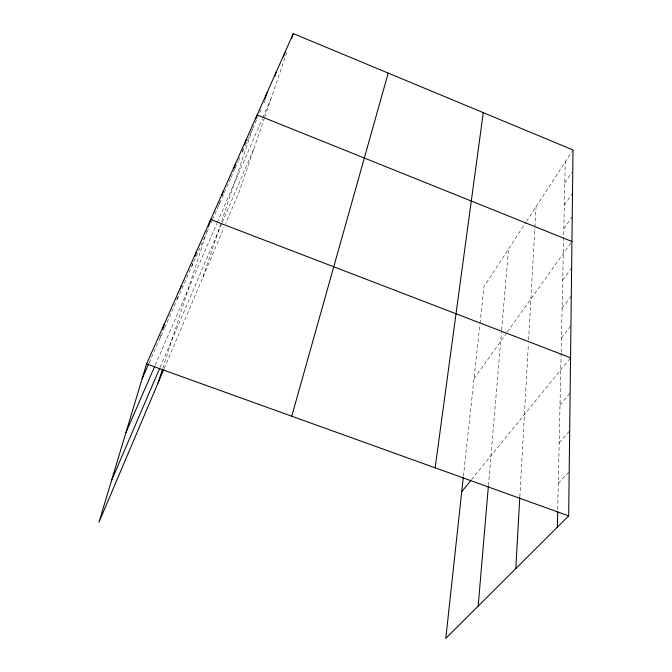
<?xml version="1.0" encoding="UTF-8"?>
<svg xmlns="http://www.w3.org/2000/svg" width="672" height="672" viewBox="0 0 672 672"><rect width="100%" height="100%" fill="white"/><g stroke="black" fill="none" stroke-linecap="round" stroke-linejoin="round"><path stroke-width="0.5" stroke-dasharray="3.36 2.52" d="M557.735 509.41L561.12 353.363M561.145 352.338L565.27 161.893M519.834 496.642L528.377 343.997M528.612 339.856L534.87 227.993M534.929 226.985L536.063 206.716M488.418 485.596L501.564 330.935M501.656 329.902L508.536 248.968M463.394 476.356L479.917 324.299M480.026 323.274L484.008 286.608L525.949 222.239M160.028 338.209L161.549 333.262M177.769 296.915L176.526 300.888L205.514 235.301M191.78 266.372L192.73 263.39M162.834 368.122L205.607 235.351M206.884 231.386L205.934 234.352L208.816 227.825M218.719 205.43L220.315 200.508M243.13 149.218L241.844 153.098L245.624 144.547M203.028 276.94L221.298 222.264M221.626 221.29L252.344 129.352L246.044 143.598M264.499 117.785L239.383 191.234L225.733 223.398M264.827 116.81L287.557 50.341M164.153 368.592L224.129 227.195M160.096 367.366L221.802 223.457M222.214 222.499L254.176 147.974M155.274 365.072L216.888 223.348M217.3 222.398L262.45 118.541M262.844 117.625L270.824 99.271M149.209 362.687L164.262 328.642M164.682 327.684L176.106 301.846M210.882 223.154L212.117 220.357M212.528 219.425L230.664 178.399M231.076 177.467L234.805 169.025M235.217 168.092L238.123 161.532M238.535 160.591L240.601 155.904M252.756 128.419L258.098 116.323M259.745 112.602L262.206 107.024M263.903 103.202L265.171 100.33M526.512 221.374L573.023 149.99M564.816 182.96L572.208 171.839M564.329 205.195L572.51 193.158M563.825 228.715L572.233 216.619M474.012 378.68L506.73 332.842M507.335 331.993L571.36 242.29M562.708 280.014L571.62 267.868M562.103 308.078L571.292 295.932M561.456 337.949L570.931 325.836M471.475 479.657L570.553 357.764M560.003 404.947L570.133 393.011M559.188 442.68L569.688 430.895M558.306 483.302L569.201 471.727"/><path stroke-width="1.01" d="M463.285 477.372L445.796 638.4L568.672 515.878L573.023 149.99L293.278 33.6L146.563 363.955L98.977 522.245L163.741 369.55M557.357 527.167L557.693 511.501M515.81 568.588L519.775 497.692M478.17 606.119L488.334 486.629M435.145 467.821L483.277 112.652M291.749 416.212L388.206 73.088M162.767 329.305L164.59 323.366M180.256 288.977L181.188 286.003M194.939 256.452L196.51 251.496M158.038 382.99L162.515 369.113M208.48 226.447L210.706 219.526L570.553 357.764M221.92 195.594L223.524 190.672M233.873 168.63L235.486 163.75M244.742 144.371L246.666 138.558M255.872 118.784L257.158 114.937L571.939 241.483M264.768 99.414L267.011 92.753M274.688 76.583L276.284 71.879M283.441 56.843L285.029 52.189M291.598 38.531L293.278 33.6M111.409 480.9L159.676 368.332M125.958 432.508L154.451 366.971M142.136 378.697L148.798 363.628M461.74 491.644L470.828 480.463M146.563 363.955L568.672 515.878"/></g></svg>
